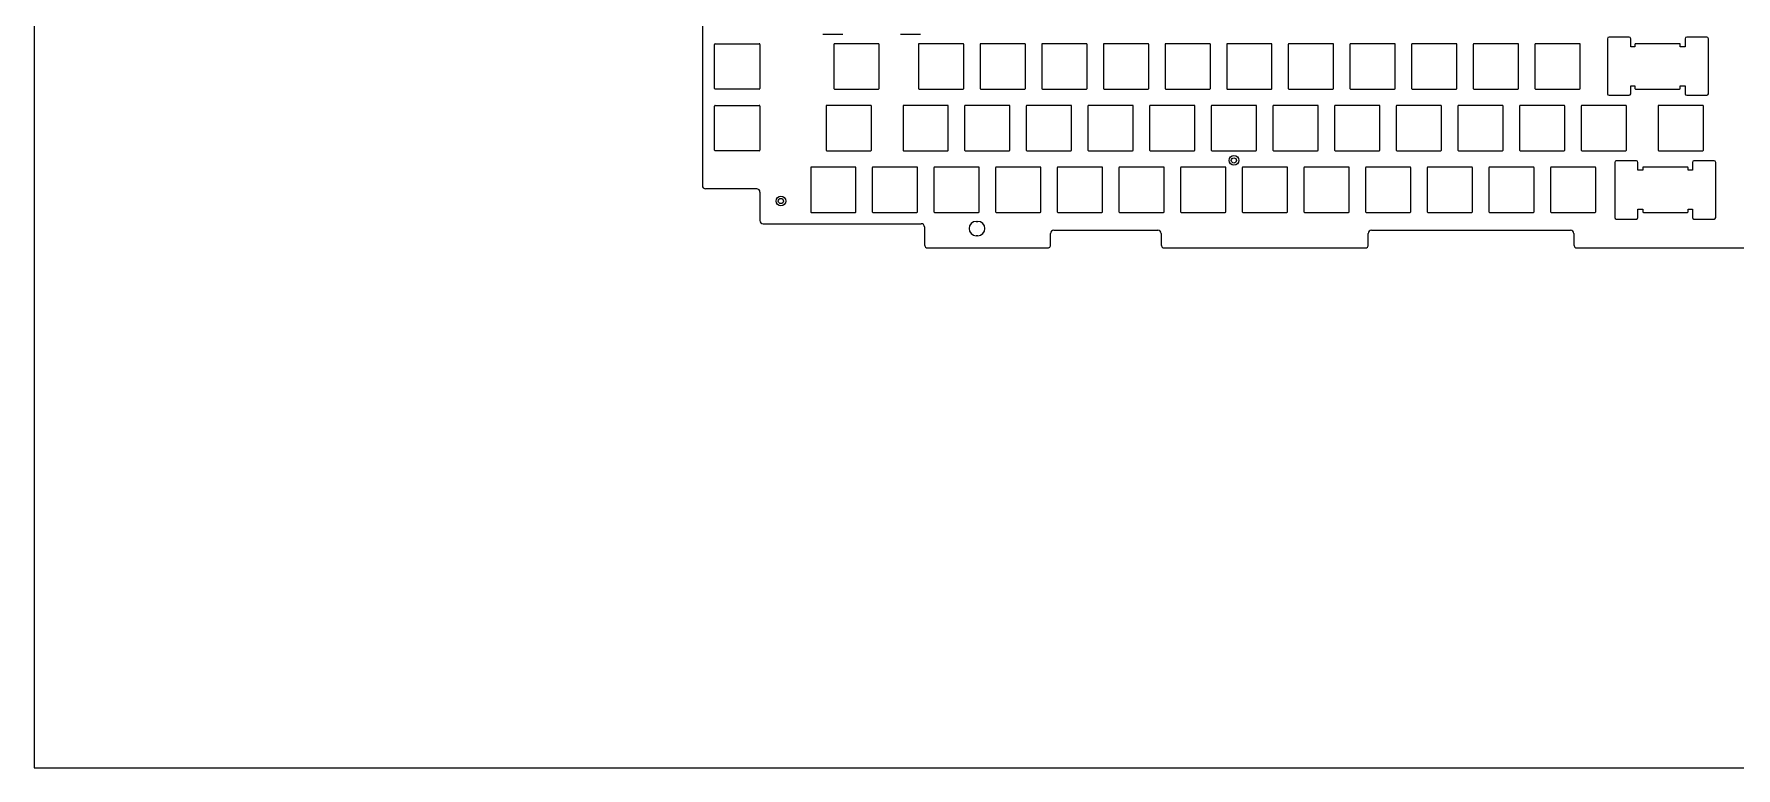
# Model space of a CAD drawing. Header units: inches. Extents: x 1737 to 2528, y 62 to 622.
# Drawn here: x 1737 to 2263, y 62 to 289 of the extents above; entities that cross this region are included whole.
import ezdxf

# ---------------------------------------------------------------- set-up
doc = ezdxf.new("R2010")
doc.units = ezdxf.units.IN
doc.header["$LTSCALE"] = 5
doc.header["$MEASUREMENT"] = 0
doc.layers.get('0').update_dxf_attribs({"linetype": 'CONTINUOUS'})

msp = doc.modelspace()

# ---------------------------------------------------------------- linework, layer by layer
at = {"color": 7, "linetype": 'Continuous'}
for p, q in [((1943.207, 329.397), (1943.207, 242.278)), ((1947.007, 272.328), (1947.007, 285.928)), ((1947.207, 286.128), (1960.807, 286.128)), ((1961.007, 285.928), (1961.007, 272.328)), ((1980.402, 289.119), (1986.602, 289.119)), ((1983.829, 285.928), (1983.829, 272.328)), ((1997.629, 286.128), (1984.029, 286.128)), ((1997.829, 272.328), (1997.829, 285.928)), ((2004.402, 289.119), (2010.602, 289.119)), ((2009.974, 285.928), (2009.974, 272.328)), ((2023.774, 286.128), (2010.174, 286.128)), ((2023.974, 272.328), (2023.974, 285.928)), ((2029.024, 285.928), (2029.024, 272.328)), ((2042.824, 286.128), (2029.224, 286.128)), ((2043.024, 272.328), (2043.024, 285.928)), ((2048.074, 285.928), (2048.074, 272.328)), ((2061.874, 286.128), (2048.274, 286.128)), ((2062.074, 272.328), (2062.074, 285.928)), ((2067.124, 285.928), (2067.124, 272.328)), ((2080.924, 286.128), (2067.324, 286.128)), ((2081.124, 272.328), (2081.124, 285.928)), ((2086.174, 285.928), (2086.174, 272.328)), ((2099.974, 286.128), (2086.374, 286.128)), ((2100.174, 272.328), (2100.174, 285.928)), ((2105.224, 285.928), (2105.224, 272.328)), ((2119.024, 286.128), (2105.424, 286.128)), ((2119.224, 272.328), (2119.224, 285.928)), ((2124.274, 285.928), (2124.274, 272.328)), ((2138.074, 286.128), (2124.474, 286.128)), ((2138.274, 272.328), (2138.274, 285.928)), ((2143.324, 285.928), (2143.324, 272.328)), ((2157.124, 286.128), (2143.524, 286.128)), ((2157.324, 272.328), (2157.324, 285.928)), ((2162.374, 285.928), (2162.374, 272.328)), ((2176.174, 286.128), (2162.574, 286.128)), ((2176.374, 272.328), (2176.374, 285.928)), ((2181.424, 285.928), (2181.424, 272.328)), ((2195.224, 286.128), (2181.624, 286.128)), ((2195.424, 272.328), (2195.424, 285.928)), ((2200.474, 285.928), (2200.474, 272.328)), ((2214.274, 286.128), (2200.674, 286.128)), ((2214.474, 272.328), (2214.474, 285.928)), ((2222.862, 287.686), (2222.862, 270.686)), ((2229.562, 288.186), (2223.362, 288.186)), ((2230.062, 285.128), (2230.062, 287.686)), ((2231.384, 285.128), (2230.062, 285.128)), ((2231.384, 285.928), (2231.384, 285.128)), ((2245.184, 286.128), (2231.584, 286.128)), ((2245.384, 285.128), (2245.384, 285.928)), ((2246.862, 285.128), (2245.384, 285.128)), ((2246.862, 287.686), (2246.862, 285.128)), ((2253.562, 288.186), (2247.362, 288.186)), ((2254.062, 270.686), (2254.062, 287.686)), ((1960.807, 272.128), (1947.207, 272.128)), ((1984.029, 272.128), (1997.629, 272.128)), ((2010.174, 272.128), (2023.774, 272.128)), ((2029.224, 272.128), (2042.824, 272.128)), ((2048.274, 272.128), (2061.874, 272.128)), ((2067.324, 272.128), (2080.924, 272.128)), ((2086.374, 272.128), (2099.974, 272.128)), ((2105.424, 272.128), (2119.024, 272.128)), ((2124.474, 272.128), (2138.074, 272.128)), ((2143.524, 272.128), (2157.124, 272.128)), ((2162.574, 272.128), (2176.174, 272.128)), ((2181.624, 272.128), (2195.224, 272.128)), ((2200.674, 272.128), (2214.274, 272.128)), ((2223.362, 270.186), (2229.562, 270.186)), ((2230.062, 273.128), (2231.384, 273.128)), ((2230.062, 270.686), (2230.062, 273.128)), ((2231.384, 273.128), (2231.384, 272.328)), ((2231.584, 272.128), (2245.184, 272.128)), ((2245.384, 273.128), (2246.862, 273.128)), ((2245.384, 272.328), (2245.384, 273.128)), ((2246.862, 273.128), (2246.862, 270.686)), ((2247.362, 270.186), (2253.562, 270.186)), ((1947.007, 253.278), (1947.007, 266.878)), ((1947.207, 267.078), (1960.807, 267.078)), ((1961.007, 266.878), (1961.007, 253.278)), ((1981.444, 266.878), (1981.444, 253.278)), ((1995.244, 267.078), (1981.644, 267.078)), ((1995.444, 253.278), (1995.444, 266.878)), ((2005.209, 266.878), (2005.209, 253.278)), ((2019.009, 267.078), (2005.409, 267.078)), ((2019.209, 253.278), (2019.209, 266.878)), ((2024.259, 266.878), (2024.259, 253.278)), ((2038.059, 267.078), (2024.459, 267.078)), ((2038.259, 253.278), (2038.259, 266.878)), ((2043.309, 266.878), (2043.309, 253.278)), ((2057.109, 267.078), (2043.509, 267.078)), ((2057.309, 253.278), (2057.309, 266.878)), ((2062.359, 266.878), (2062.359, 253.278)), ((2076.159, 267.078), (2062.559, 267.078)), ((2076.359, 253.278), (2076.359, 266.878)), ((2081.409, 266.878), (2081.409, 253.278)), ((2095.209, 267.078), (2081.609, 267.078)), ((2095.409, 253.278), (2095.409, 266.878)), ((2100.459, 266.878), (2100.459, 253.278)), ((2114.259, 267.078), (2100.659, 267.078)), ((2114.459, 253.278), (2114.459, 266.878)), ((2119.509, 266.878), (2119.509, 253.278)), ((2133.309, 267.078), (2119.709, 267.078)), ((2133.509, 253.278), (2133.509, 266.878)), ((2138.559, 266.878), (2138.559, 253.278)), ((2152.359, 267.078), (2138.759, 267.078)), ((2152.559, 253.278), (2152.559, 266.878)), ((2157.609, 266.878), (2157.609, 253.278)), ((2171.409, 267.078), (2157.809, 267.078)), ((2171.609, 253.278), (2171.609, 266.878)), ((2176.659, 266.878), (2176.659, 253.278)), ((2190.459, 267.078), (2176.859, 267.078)), ((2190.659, 253.278), (2190.659, 266.878)), ((2195.709, 266.878), (2195.709, 253.278)), ((2209.509, 267.078), (2195.909, 267.078)), ((2209.709, 253.278), (2209.709, 266.878)), ((2214.759, 266.878), (2214.759, 253.278)), ((2228.559, 267.078), (2214.959, 267.078)), ((2228.759, 253.278), (2228.759, 266.878)), ((2238.529, 266.878), (2238.529, 253.278)), ((2252.329, 267.078), (2238.729, 267.078)), ((2252.529, 253.278), (2252.529, 266.878)), ((1960.807, 253.078), (1947.207, 253.078)), ((1981.644, 253.078), (1995.244, 253.078)), ((2005.409, 253.078), (2019.009, 253.078)), ((2024.459, 253.078), (2038.059, 253.078)), ((2043.509, 253.078), (2057.109, 253.078)), ((2062.559, 253.078), (2076.159, 253.078)), ((2081.609, 253.078), (2095.209, 253.078)), ((2100.659, 253.078), (2114.259, 253.078)), ((2119.709, 253.078), (2133.309, 253.078)), ((2138.759, 253.078), (2152.359, 253.078)), ((2157.809, 253.078), (2171.409, 253.078)), ((2176.859, 253.078), (2190.459, 253.078)), ((2195.909, 253.078), (2209.509, 253.078)), ((2214.959, 253.078), (2228.559, 253.078)), ((2238.729, 253.078), (2252.329, 253.078)), ((1976.679, 247.828), (1976.679, 234.228)), ((1990.479, 248.028), (1976.879, 248.028)), ((1990.679, 234.228), (1990.679, 247.828)), ((1995.729, 247.828), (1995.729, 234.228)), ((2009.529, 248.028), (1995.929, 248.028)), ((2009.729, 234.228), (2009.729, 247.828)), ((2014.779, 247.828), (2014.779, 234.228)), ((2028.579, 248.028), (2014.979, 248.028)), ((2028.779, 234.228), (2028.779, 247.828)), ((2033.829, 247.828), (2033.829, 234.228)), ((2047.629, 248.028), (2034.029, 248.028)), ((2047.829, 234.228), (2047.829, 247.828)), ((2052.879, 247.828), (2052.879, 234.228)), ((2066.679, 248.028), (2053.079, 248.028)), ((2066.879, 234.228), (2066.879, 247.828)), ((2071.929, 247.828), (2071.929, 234.228)), ((2085.729, 248.028), (2072.129, 248.028)), ((2085.929, 234.228), (2085.929, 247.828)), ((2090.979, 247.828), (2090.979, 234.228)), ((2104.779, 248.028), (2091.179, 248.028)), ((2104.979, 234.228), (2104.979, 247.828)), ((2110.029, 247.828), (2110.029, 234.228)), ((2123.829, 248.028), (2110.229, 248.028)), ((2124.029, 234.228), (2124.029, 247.828)), ((2129.079, 247.828), (2129.079, 234.228)), ((2142.879, 248.028), (2129.279, 248.028)), ((2143.079, 234.228), (2143.079, 247.828)), ((2148.129, 247.828), (2148.129, 234.228)), ((2161.929, 248.028), (2148.329, 248.028)), ((2162.129, 234.228), (2162.129, 247.828)), ((2167.179, 247.828), (2167.179, 234.228)), ((2180.979, 248.028), (2167.379, 248.028)), ((2181.179, 234.228), (2181.179, 247.828)), ((2186.229, 247.828), (2186.229, 234.228)), ((2200.029, 248.028), (2186.429, 248.028)), ((2200.229, 234.228), (2200.229, 247.828)), ((2205.279, 247.828), (2205.279, 234.228)), ((2219.079, 248.028), (2205.479, 248.028)), ((2219.279, 234.228), (2219.279, 247.828)), ((2225.121, 249.469), (2225.121, 232.469)), ((2231.821, 249.969), (2225.621, 249.969)), ((2232.321, 247.028), (2232.321, 249.469)), ((2233.799, 247.828), (2233.799, 247.028)), ((2247.599, 248.028), (2233.999, 248.028)), ((2247.799, 247.028), (2247.799, 247.828)), ((2249.121, 249.469), (2249.121, 247.028)), ((2255.821, 249.969), (2249.621, 249.969)), ((2256.321, 232.469), (2256.321, 249.469)), ((2233.799, 247.028), (2232.321, 247.028)), ((2249.121, 247.028), (2247.799, 247.028)), ((1960.007, 241.278), (1944.207, 241.278)), ((1961.007, 240.278), (1961.007, 231.528)), ((1976.879, 234.028), (1990.479, 234.028)), ((1995.929, 234.028), (2009.529, 234.028)), ((2014.979, 234.028), (2028.579, 234.028)), ((2034.029, 234.028), (2047.629, 234.028)), ((2053.079, 234.028), (2066.679, 234.028)), ((2072.129, 234.028), (2085.729, 234.028)), ((2091.179, 234.028), (2104.779, 234.028)), ((2110.229, 234.028), (2123.829, 234.028)), ((2129.279, 234.028), (2142.879, 234.028)), ((2148.329, 234.028), (2161.929, 234.028)), ((2167.379, 234.028), (2180.979, 234.028)), ((2186.429, 234.028), (2200.029, 234.028)), ((2205.479, 234.028), (2219.079, 234.028)), ((2225.621, 231.969), (2231.821, 231.969)), ((2232.321, 235.028), (2233.799, 235.028)), ((2232.321, 232.469), (2232.321, 235.028)), ((2233.799, 235.028), (2233.799, 234.228)), ((2233.999, 234.028), (2247.599, 234.028)), ((2247.799, 235.028), (2249.121, 235.028)), ((2247.799, 234.228), (2247.799, 235.028)), ((2249.121, 235.028), (2249.121, 232.469)), ((2249.621, 231.969), (2255.821, 231.969)), ((1962.007, 230.528), (2010.826, 230.528)), ((2011.826, 229.528), (2011.826, 224.028)), ((2027.826, 231.228), (2028.326, 231.228)), ((2028.326, 226.828), (2027.826, 226.828)), ((2050.826, 224.028), (2050.826, 227.528)), ((2051.826, 228.528), (2083.993, 228.528)), ((2084.993, 227.528), (2084.993, 224.028)), ((2148.993, 224.028), (2148.993, 227.528)), ((2149.993, 228.528), (2211.493, 228.528)), ((2212.493, 227.528), (2212.493, 224.028)), ((2012.826, 223.028), (2049.826, 223.028)), ((2085.993, 223.028), (2147.993, 223.028)), ((2213.493, 223.028), (2275.493, 223.028))]:
    msp.add_line(p, q, dxfattribs=at)
msp.add_lwpolyline([(1736.695, 62.379), (2528.46, 62.379), (2528.46, 622.213), (1736.695, 622.213)], close=True)
for centre, radius in [((2107.459, 250.078), 1.5), ((2107.459, 250.078), 0.8), ((1967.475, 237.528), 1.5), ((1967.475, 237.528), 0.8)]:
    msp.add_circle(centre, radius, dxfattribs=at)
for centre, radius, start, end in [((1947.207, 285.928), 0.2, 90, 180), ((1960.807, 285.928), 0.2, 0, 90), ((1984.029, 285.928), 0.2, 90, 180), ((1997.629, 285.928), 0.2, 0, 90), ((2010.174, 285.928), 0.2, 90, 180), ((2023.774, 285.928), 0.2, 0, 90), ((2029.224, 285.928), 0.2, 90, 180), ((2042.824, 285.928), 0.2, 0, 90), ((2048.274, 285.928), 0.2, 90, 180), ((2061.874, 285.928), 0.2, 0, 90), ((2067.324, 285.928), 0.2, 90, 180), ((2080.924, 285.928), 0.2, 0, 90), ((2086.374, 285.928), 0.2, 90, 180), ((2099.974, 285.928), 0.2, 0, 90), ((2105.424, 285.928), 0.2, 90, 180), ((2119.024, 285.928), 0.2, 0, 90), ((2124.474, 285.928), 0.2, 90, 180), ((2138.074, 285.928), 0.2, 0, 90), ((2143.524, 285.928), 0.2, 90, 180), ((2157.124, 285.928), 0.2, 0, 90), ((2162.574, 285.928), 0.2, 90, 180), ((2176.174, 285.928), 0.2, 0, 90), ((2181.624, 285.928), 0.2, 90, 180), ((2195.224, 285.928), 0.2, 0, 90), ((2200.674, 285.928), 0.2, 90, 180), ((2214.274, 285.928), 0.2, 0, 90), ((2223.362, 287.686), 0.5, 90, 180), ((2229.562, 287.686), 0.5, 0, 90), ((2231.584, 285.928), 0.2, 90, 180), ((2245.184, 285.928), 0.2, 0, 90), ((2247.362, 287.686), 0.5, 90, 180), ((2253.562, 287.686), 0.5, 0, 90), ((1947.207, 272.328), 0.2, 180, 270), ((1960.807, 272.328), 0.2, 270, 0), ((1984.029, 272.328), 0.2, 180, 270), ((1997.629, 272.328), 0.2, 270, 0), ((2010.174, 272.328), 0.2, 180, 270), ((2023.774, 272.328), 0.2, 270, 0), ((2029.224, 272.328), 0.2, 180, 270), ((2042.824, 272.328), 0.2, 270, 0), ((2048.274, 272.328), 0.2, 180, 270), ((2061.874, 272.328), 0.2, 270, 0), ((2067.324, 272.328), 0.2, 180, 270), ((2080.924, 272.328), 0.2, 270, 0), ((2086.374, 272.328), 0.2, 180, 270), ((2099.974, 272.328), 0.2, 270, 0), ((2105.424, 272.328), 0.2, 180, 270), ((2119.024, 272.328), 0.2, 270, 0), ((2124.474, 272.328), 0.2, 180, 270), ((2138.074, 272.328), 0.2, 270, 0), ((2143.524, 272.328), 0.2, 180, 270), ((2157.124, 272.328), 0.2, 270, 360), ((2162.574, 272.328), 0.2, 180, 270), ((2176.174, 272.328), 0.2, 270, 360), ((2181.624, 272.328), 0.2, 180, 270), ((2195.224, 272.328), 0.2, 270, 0), ((2200.674, 272.328), 0.2, 180, 270), ((2214.274, 272.328), 0.2, 270, 360), ((2223.362, 270.686), 0.5, 180, 270), ((2229.562, 270.686), 0.5, 270, 0), ((2231.584, 272.328), 0.2, 180, 270), ((2245.184, 272.328), 0.2, 270, 0), ((2247.362, 270.686), 0.5, 180, 270), ((2253.562, 270.686), 0.5, 270, 0), ((1947.207, 266.878), 0.2, 90, 180), ((1960.807, 266.878), 0.2, 0, 90), ((1981.644, 266.878), 0.2, 90, 180), ((1995.244, 266.878), 0.2, 0, 90), ((2005.409, 266.878), 0.2, 90, 180), ((2019.009, 266.878), 0.2, 0, 90), ((2024.459, 266.878), 0.2, 90, 180), ((2038.059, 266.878), 0.2, 0, 90), ((2043.509, 266.878), 0.2, 90, 180), ((2057.109, 266.878), 0.2, 0, 90), ((2062.559, 266.878), 0.2, 90, 180), ((2076.159, 266.878), 0.2, 0, 90), ((2081.609, 266.878), 0.2, 90, 180), ((2095.209, 266.878), 0.2, 0, 90), ((2100.659, 266.878), 0.2, 90, 180), ((2114.259, 266.878), 0.2, 0, 90), ((2119.709, 266.878), 0.2, 90, 180), ((2133.309, 266.878), 0.2, 0, 90), ((2138.759, 266.878), 0.2, 90, 180), ((2152.359, 266.878), 0.2, 0, 90), ((2157.809, 266.878), 0.2, 90, 180), ((2171.409, 266.878), 0.2, 0, 90), ((2176.859, 266.878), 0.2, 90, 180), ((2190.459, 266.878), 0.2, 0, 90), ((2195.909, 266.878), 0.2, 90, 180), ((2209.509, 266.878), 0.2, 0, 90), ((2214.959, 266.878), 0.2, 90, 180), ((2228.559, 266.878), 0.2, 0, 90), ((2238.729, 266.878), 0.2, 90, 180), ((2252.329, 266.878), 0.2, 0, 90), ((1947.207, 253.278), 0.2, 180, 270), ((1960.807, 253.278), 0.2, 270, 0), ((1981.644, 253.278), 0.2, 180, 270), ((1995.244, 253.278), 0.2, 270, 0), ((2005.409, 253.278), 0.2, 180, 270), ((2019.009, 253.278), 0.2, 270, 0), ((2024.459, 253.278), 0.2, 180, 270), ((2038.059, 253.278), 0.2, 270, 0), ((2043.509, 253.278), 0.2, 180, 270), ((2057.109, 253.278), 0.2, 270, 0), ((2062.559, 253.278), 0.2, 180, 270), ((2076.159, 253.278), 0.2, 270, 0), ((2081.609, 253.278), 0.2, 180, 270), ((2095.209, 253.278), 0.2, 270, 0), ((2100.659, 253.278), 0.2, 180, 270), ((2114.259, 253.278), 0.2, 270, 0), ((2119.709, 253.278), 0.2, 180, 270), ((2133.309, 253.278), 0.2, 270, 0), ((2138.759, 253.278), 0.2, 180, 270), ((2152.359, 253.278), 0.2, 270, 0), ((2157.809, 253.278), 0.2, 180, 270), ((2171.409, 253.278), 0.2, 270, 0), ((2176.859, 253.278), 0.2, 180, 270), ((2190.459, 253.278), 0.2, 270, 0), ((2195.909, 253.278), 0.2, 180, 270), ((2209.509, 253.278), 0.2, 270, 0), ((2214.959, 253.278), 0.2, 180, 270), ((2228.559, 253.278), 0.2, 270, 0), ((2238.729, 253.278), 0.2, 180, 270), ((2252.329, 253.278), 0.2, 270, 0), ((1976.879, 247.828), 0.2, 90, 180), ((1990.479, 247.828), 0.2, 0, 90), ((1995.929, 247.828), 0.2, 90, 180), ((2009.529, 247.828), 0.2, 0, 90), ((2014.979, 247.828), 0.2, 90, 180), ((2028.579, 247.828), 0.2, 0, 90), ((2034.029, 247.828), 0.2, 90, 180), ((2047.629, 247.828), 0.2, 0, 90), ((2053.079, 247.828), 0.2, 90, 180), ((2066.679, 247.828), 0.2, 0, 90), ((2072.129, 247.828), 0.2, 90, 180), ((2085.729, 247.828), 0.2, 0, 90), ((2091.179, 247.828), 0.2, 90, 180), ((2104.779, 247.828), 0.2, 0, 90), ((2110.229, 247.828), 0.2, 90, 180), ((2123.829, 247.828), 0.2, 0, 90), ((2129.279, 247.828), 0.2, 90, 180), ((2142.879, 247.828), 0.2, 0, 90), ((2148.329, 247.828), 0.2, 90, 180), ((2161.929, 247.828), 0.2, 0, 90), ((2167.379, 247.828), 0.2, 90, 180), ((2180.979, 247.828), 0.2, 0, 90), ((2186.429, 247.828), 0.2, 90, 180), ((2200.029, 247.828), 0.2, 0, 90), ((2205.479, 247.828), 0.2, 90, 180), ((2219.079, 247.828), 0.2, 0, 90), ((2225.621, 249.469), 0.5, 90, 180), ((2231.821, 249.469), 0.5, 0, 90), ((2233.999, 247.828), 0.2, 90, 180), ((2247.599, 247.828), 0.2, 0, 90), ((2249.621, 249.469), 0.5, 90, 180), ((2255.821, 249.469), 0.5, 0, 90), ((1944.207, 242.278), 1, 180, 270), ((1960.007, 240.278), 1, 0, 90), ((1962.007, 231.528), 1, 180, 270), ((1976.879, 234.228), 0.2, 180, 270), ((1990.479, 234.228), 0.2, 270, 0), ((1995.929, 234.228), 0.2, 180, 270), ((2009.529, 234.228), 0.2, 270, 0), ((2014.979, 234.228), 0.2, 180, 270), ((2028.579, 234.228), 0.2, 270, 0), ((2034.029, 234.228), 0.2, 180, 270), ((2047.629, 234.228), 0.2, 270, 0), ((2053.079, 234.228), 0.2, 180, 270), ((2066.679, 234.228), 0.2, 270, 0), ((2072.129, 234.228), 0.2, 180, 270), ((2085.729, 234.228), 0.2, 270, 0), ((2091.179, 234.228), 0.2, 180, 270), ((2104.779, 234.228), 0.2, 270, 0), ((2110.229, 234.228), 0.2, 180, 270), ((2123.829, 234.228), 0.2, 270, 0), ((2129.279, 234.228), 0.2, 180, 270), ((2142.879, 234.228), 0.2, 270, 0), ((2148.329, 234.228), 0.2, 180, 270), ((2161.929, 234.228), 0.2, 270, 0), ((2167.379, 234.228), 0.2, 180, 270), ((2180.979, 234.228), 0.2, 270, 0), ((2186.429, 234.228), 0.2, 180, 270), ((2200.029, 234.228), 0.2, 270, 0), ((2205.479, 234.228), 0.2, 180, 270), ((2219.079, 234.228), 0.2, 270, 0), ((2225.621, 232.469), 0.5, 180, 270), ((2231.821, 232.469), 0.5, 270, 0), ((2233.999, 234.228), 0.2, 180, 270), ((2247.599, 234.228), 0.2, 270, 0), ((2249.621, 232.469), 0.5, 180, 270), ((2255.821, 232.469), 0.5, 270, 0), ((2010.826, 229.528), 1, 0, 90), ((2027.826, 229.028), 2.2, 90, 270), ((2028.326, 229.028), 2.2, 270, 90), ((2051.826, 227.528), 1, 90, 180), ((2083.993, 227.528), 1, 0, 90), ((2149.993, 227.528), 1, 90, 180), ((2211.493, 227.528), 1, 0, 90), ((2012.826, 224.028), 1, 180, 270), ((2049.826, 224.028), 1, 270, 0), ((2085.993, 224.028), 1, 180, 270), ((2147.993, 224.028), 1, 270, 0), ((2213.493, 224.028), 1, 180, 270)]:
    msp.add_arc(centre, radius, start, end, dxfattribs=at)

doc.saveas('drawing.dxf')
